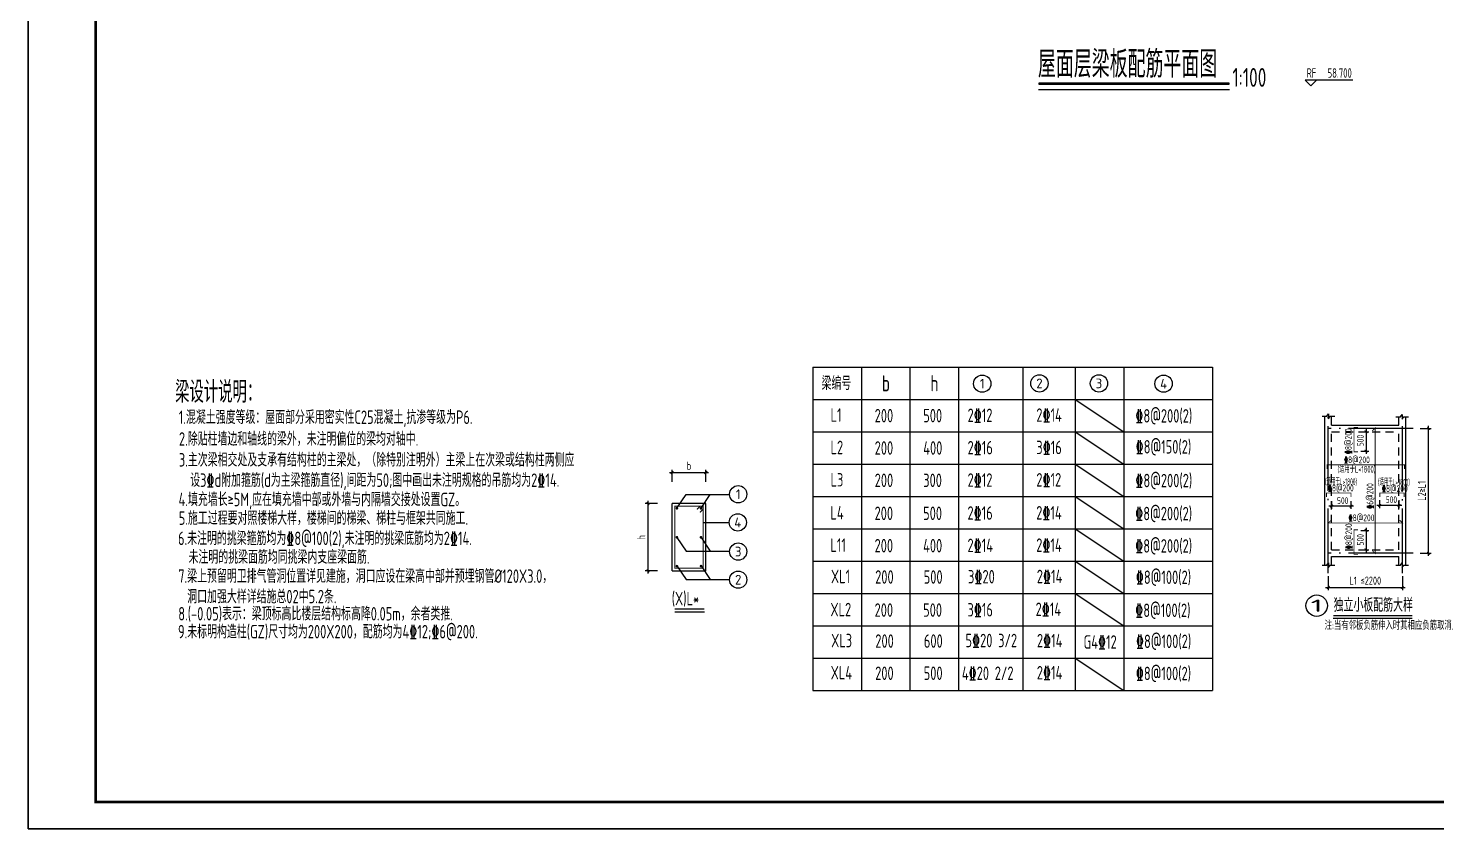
# Model space of a CAD drawing. Extents: x 580289 to 1106878, y -144605 to 78052.
# Drawn here: x 660386 to 712625, y -144605 to -114905 of the extents above; entities that cross this region are included whole.
import ezdxf
from ezdxf.enums import TextEntityAlignment as Align

# ---------------------------------------------------------------- set-up
doc = ezdxf.new("R2010")
doc.units = 0
doc.header["$LTSCALE"] = 100
for name, pattern in [('ACAD_ISO04W100', [30.5, 24, -3, 0.5, -3]), ('CENTER', [2, 1.25, -0.25, 0.25, -0.25]), ('CONTINOUS', [0]), ('DASH_1_100', [5, 3, -2])]:
    doc.linetypes.add(name, pattern=pattern)
doc.layers.get('0').update_dxf_attribs({"linetype": 'CONTINUOUS'})
doc.layers.get('Defpoints').update_dxf_attribs({"linetype": 'CONTINUOUS'})
for name, color, linetype in [('AXIS', 3, 'CONTINUOUS'), ('AXIS_TEXT', 7, 'CONTINUOUS'), ('BBAR', 1, 'CONTINUOUS'), ('BDIM', 3, 'CONTINUOUS'), ('BSET', 2, 'CONTINUOUS'), ('DIM', 3, 'CONTINUOUS'), ('LAYER2', 7, 'CONTINUOUS'), ('paxis1', 253, 'CONTINUOUS'), ('PDIM', 3, 'CONTINUOUS'), ('TAB', 7, 'CONTINUOUS'), ('TEXT', 2, 'CONTINUOUS'), ('THIN', 7, 'CONTINUOUS'), ('tm', 7, 'CONTINUOUS'), ('T图框', 7, 'CONTINUOUS'), ('图框', 254, 'CONTINUOUS'), ('支座钢筋标注', 173, 'CONTINUOUS'), ('梁__实线', 4, 'CONTINUOUS'), ('梁__虚线', 4, 'DASH_1_100')]:
    doc.layers.add(name, color=color, linetype=linetype)
doc.layers.add('REIN', color=6, linetype='CONTINUOUS', lineweight=18)
doc.styles.add('1111$0$TSSD_REIN', font='tssdeng.shx', dxfattribs={"width": 0.7, "bigfont": 'tssdchn.shx'})
doc.styles.add('_TCH_AXIS', font='tssdeng.shx', dxfattribs={"width": 0.7, "bigfont": 'tssdchn.shx'})
doc.styles.add('COMPLEX', font='tssdeng.shx', dxfattribs={"width": 0.7, "bigfont": 'tssdchn.shx'})
doc.styles.get("Standard").update_dxf_attribs({"font": 'tssdeng.shx', "width": 0.7, "bigfont": 'tssdchn.shx'})
doc.styles.add('TSSD_Dimension', font='Tssdeng.shx', dxfattribs={"width": 0.7, "bigfont": 'tssdchn.shx'})
doc.dimstyles.new('TSSD_100_100', dxfattribs={"dimtxt": 300, "dimasz": 100, "dimexe": 100, "dimexo": 250, "dimgap": 100, "dimtad": 1, "dimdec": 0, "dimzin": 0, "dimdsep": 46, "dimtxsty": 'TSSD_Dimension', "dimblk": 'ARCHTICK', "dimcen": 0, "dimdle": 100, "dimclrt": 7, "dimadec": 0, "dimazin": 0, "dimtfac": 1, "dimtdec": 0, "dimtix": 1, "dimtmove": 2, "dimatfit": 3, "dimfxl": 1, "dimtolj": 1, "dimtzin": 0, "dimarcsym": 0})

# ---------------------------------------------------------------- blocks, each defined once
blk = doc.blocks.new('A$C72C84CBD')
at = {"layer": '图框', "color": 0}
for points in [[(0, 0), (0, 59400), (84100, 59400), (84100, 0)], [(0, 0), (84100, 0), (84100, 59400), (0, 59400)]]:
    blk.add_lwpolyline(points, close=True, dxfattribs=at)
at = {"layer": '图框', "color": 0, "const_width": 100}
blk.add_lwpolyline([(2500, 1000), (83100, 1000), (83100, 58400), (2500, 58400)], close=True, dxfattribs=at)
blk = doc.blocks.new('图框')
at = {"layer": 'T图框', "color": 4}
blk.add_blockref('A$C72C84CBD', (602717, 102744), dxfattribs=at)
blk = doc.blocks.new('_ArchTick')
at = {"color": 0, "linetype": 'ByBlock', "const_width": 0.4}
blk.add_lwpolyline([(-0.5, -0.5), (0.5, 0.5)], dxfattribs=at)
blk = doc.blocks.new('*D14')
at = {"layer": 'Defpoints', "color": 0}
for p in [(3157, 4625), (3723, 4625), (3157, 0)]:
    blk.add_point(p, dxfattribs=at)
at = {"layer": 'DIM', "color": 0, "lineweight": -2}
for p, q in [((3723, -100), (3723, 4725)), ((3407, 4625), (3823, 4625)), ((3407, 0), (3823, 0))]:
    blk.add_line(p, q, dxfattribs=at)
at = {"layer": 'DIM', "color": 0, "lineweight": -2, "xscale": 100, "yscale": 100, "zscale": 100}
for p, rotation in [((3723, 4625), 90), ((3723, 0), 270)]:
    blk.add_blockref('_ArchTick', p, dxfattribs=dict(at, rotation=rotation))
at = {"layer": 'DIM', "color": 7, "insert": (3473, 2313), "char_height": 300, "attachment_point": 5, "rotation": 90, "style": 'TSSD_Dimension'}
blk.add_mtext('\\A1;L2≥L1', dxfattribs=at)
blk = doc.blocks.new('*D15')
at = {"layer": 'Defpoints', "color": 0}
for p in [(0, -607), (2750, -607), (2750, -1269)]:
    blk.add_point(p, dxfattribs=at)
at = {"layer": 'DIM', "color": 0, "lineweight": -2}
for p, q in [((0, -857), (0, -1369)), ((2750, -857), (2750, -1369)), ((-100, -1269), (2850, -1269))]:
    blk.add_line(p, q, dxfattribs=at)
at = {"layer": 'DIM', "color": 0, "lineweight": -2, "xscale": 100, "yscale": 100, "zscale": 100, "rotation": 180}
blk.add_blockref('_ArchTick', (0, -1269), dxfattribs=at)
at = {"layer": 'DIM', "color": 0, "lineweight": -2, "xscale": 100, "yscale": 100, "zscale": 100}
blk.add_blockref('_ArchTick', (2750, -1269), dxfattribs=at)
at = {"layer": 'DIM', "color": 7, "insert": (1375, -1019), "char_height": 300, "attachment_point": 5, "style": 'TSSD_Dimension'}
blk.add_mtext('\\A1;L1 ≤2200', dxfattribs=at)
blk = doc.blocks.new('*D16')
at = {"layer": 'Defpoints', "color": 0}
for p in [(125, 2185), (844, 2185), (125, 1743)]:
    blk.add_point(p, dxfattribs=at)
at = {"layer": 'DIM', "color": 0, "lineweight": -2}
for p, q in [((944, 1743), (25, 1743)), ((125, 1935), (125, 1643)), ((844, 1935), (844, 1643))]:
    blk.add_line(p, q, dxfattribs=at)
at = {"layer": 'DIM', "color": 0, "lineweight": -2, "xscale": 100, "yscale": 100, "zscale": 100, "rotation": 180}
blk.add_blockref('_ArchTick', (125, 1743), dxfattribs=at)
at = {"layer": 'DIM', "color": 0, "lineweight": -2, "xscale": 100, "yscale": 100, "zscale": 100}
blk.add_blockref('_ArchTick', (844, 1743), dxfattribs=at)
blk = doc.blocks.new('*D17')
at = {"layer": 'Defpoints', "color": 0}
for p in [(1906, 2211), (2625, 2211), (1906, 1768)]:
    blk.add_point(p, dxfattribs=at)
at = {"layer": 'DIM', "color": 0, "lineweight": -2}
for p, q in [((2725, 1768), (1806, 1768)), ((1906, 1961), (1906, 1668)), ((2625, 1961), (2625, 1668))]:
    blk.add_line(p, q, dxfattribs=at)
at = {"layer": 'DIM', "color": 0, "lineweight": -2, "xscale": 100, "yscale": 100, "zscale": 100, "rotation": 180}
blk.add_blockref('_ArchTick', (1906, 1768), dxfattribs=at)
at = {"layer": 'DIM', "color": 0, "lineweight": -2, "xscale": 100, "yscale": 100, "zscale": 100}
blk.add_blockref('_ArchTick', (2625, 1768), dxfattribs=at)
blk = doc.blocks.new('*D18')
at = {"layer": 'Defpoints', "color": 0}
for p in [(960, 844), (960, 125), (1403, 125)]:
    blk.add_point(p, dxfattribs=at)
at = {"layer": 'DIM', "color": 0, "lineweight": -2}
for p, q in [((1210, 844), (1503, 844)), ((1403, 944), (1403, 25)), ((1210, 125), (1503, 125))]:
    blk.add_line(p, q, dxfattribs=at)
at = {"layer": 'DIM', "color": 0, "lineweight": -2, "xscale": 100, "yscale": 100, "zscale": 100}
for p, rotation in [((1403, 844), 90), ((1403, 125), 270)]:
    blk.add_blockref('_ArchTick', p, dxfattribs=dict(at, rotation=rotation))
blk = doc.blocks.new('*D19')
at = {"layer": 'Defpoints', "color": 0}
for p in [(960, 4500), (960, 3781), (1403, 3781)]:
    blk.add_point(p, dxfattribs=at)
at = {"layer": 'DIM', "color": 0, "lineweight": -2}
for p, q in [((1210, 4500), (1503, 4500)), ((1403, 4600), (1403, 3681)), ((1210, 3781), (1503, 3781))]:
    blk.add_line(p, q, dxfattribs=at)
at = {"layer": 'DIM', "color": 0, "lineweight": -2, "xscale": 100, "yscale": 100, "zscale": 100}
for p, rotation in [((1403, 4500), 90), ((1403, 3781), 270)]:
    blk.add_blockref('_ArchTick', p, dxfattribs=dict(at, rotation=rotation))
blk = doc.blocks.new('_AXISO')
blk.add_circle((0, 0), 0.5)
at = {"layer": 'AXIS_TEXT', "style": 'COMPLEX', "width": 1.041667}
blk.add_attdef('A', text='', height=0.56, dxfattribs=at).set_placement((-0.25, -0.28), (0.25, -0.28), align=Align.FIT)
blk = doc.blocks.new('*D1115')
at = {"layer": 'BDIM', "color": 0, "lineweight": -2}
for p, q in [((683720, -132538), (683270, -132538)), ((683370, -132438), (683370, -135138)), ((683720, -135038), (683270, -135038))]:
    blk.add_line(p, q, dxfattribs=at)
at = {"layer": 'Defpoints', "color": 0}
for p in [(683970, -132538), (683370, -135038), (683970, -135038)]:
    blk.add_point(p, dxfattribs=at)
at = {"layer": 'BDIM', "color": 0, "lineweight": -2, "xscale": 100, "yscale": 100, "zscale": 100}
for p, rotation in [((683370, -132538), 90), ((683370, -135038), 270)]:
    blk.add_blockref('_ArchTick', p, dxfattribs=dict(at, rotation=rotation))
at = {"layer": 'BDIM', "color": 7, "insert": (683120, -133788), "char_height": 300, "attachment_point": 5, "rotation": 90, "style": 'TSSD_Dimension'}
blk.add_mtext('\\A1;h', dxfattribs=at)
blk = doc.blocks.new('AXI0')
blk.add_circle((0, 0), 400)
blk.add_attdef('AXIS', text='', height=450).set_placement((0, 0), align=Align.MIDDLE)
blk = doc.blocks.new('*D1116')
at = {"layer": 'BDIM', "color": 0, "lineweight": -2}
for p, q in [((684166, -131387), (685616, -131387)), ((684266, -131737), (684266, -131287)), ((685516, -131737), (685516, -131287))]:
    blk.add_line(p, q, dxfattribs=at)
at = {"layer": 'Defpoints', "color": 0}
for p in [(685516, -131387), (684266, -131987), (685516, -131987)]:
    blk.add_point(p, dxfattribs=at)
at = {"layer": 'BDIM', "color": 0, "lineweight": -2, "xscale": 100, "yscale": 100, "zscale": 100, "rotation": 180}
blk.add_blockref('_ArchTick', (684266, -131387), dxfattribs=at)
at = {"layer": 'BDIM', "color": 0, "lineweight": -2, "xscale": 100, "yscale": 100, "zscale": 100}
blk.add_blockref('_ArchTick', (685516, -131387), dxfattribs=at)
at = {"layer": 'BDIM', "color": 7, "insert": (684891, -131137), "char_height": 300, "attachment_point": 5, "style": 'TSSD_Dimension'}
blk.add_mtext('\\A1;b', dxfattribs=at)
blk = doc.blocks.new('wjm1651688200575')
at = {"layer": 'paxis1', "linetype": 'ACAD_ISO04W100'}
for p, q in [((0, -736.8), (0, 5263.8)), ((2750, -742.5), (2750, 5333.9)), ((3157, 4625), (0, 4625)), ((3157, 0), (0, 0))]:
    blk.add_line(p, q, dxfattribs=at)
at = {"layer": 'REIN', "const_width": 30}
for points in [[(1109.9, 4666.2), (959.9, 4666.2), (959.9, 3761.7), (1109.9, 3761.7)], [(1637.4, 92.7), (1743.4, -13.3), (1743.4, 4642.6), (1637.4, 4536.5)], [(2832.1, 3127.6), (2832.1, 3277.6), (-40.3, 3277.6), (-40.3, 3127.6)], [(843.9, 2080.2), (843.9, 2230.2), (-60.5, 2230.2), (-60.5, 2080.2)], [(2817.4, 2080.2), (2817.4, 2230.2), (1912.9, 2230.2), (1912.9, 2080.2)], [(106.7, 1223.9), (0.6, 1117.8), (2758.7, 1117.8), (2652.6, 1223.9)], [(1109.9, -41.2), (959.9, -41.2), (959.9, 863.3), (1109.9, 863.3)]]:
    blk.add_lwpolyline(points, dxfattribs=at)
at = {"layer": 'TEXT'}
blk.add_line((184.8, -2412.3), (3114.1, -2412.3), dxfattribs=at)
at = {"layer": 'TEXT', "const_width": 50}
blk.add_lwpolyline([(184.8, -2312.3), (3114.1, -2312.3)], dxfattribs=at)
at = {"layer": 'THIN', "linetype": 'CENTER', "ltscale": 5}
for points in [[(-224.2, 5077.6), (-54.4, 5077.6), (8.1, 5167.6), (8.1, 4987.6), (70.6, 5077.6), (249.1, 5077.6)], [(2507.8, 5058.9), (2677.7, 5058.9), (2740.2, 5148.9), (2740.2, 4968.9), (2802.7, 5058.9), (2981.1, 5058.9)], [(-224.2, -446.8), (-54.4, -446.8), (8.1, -356.8), (8.1, -536.8), (70.6, -446.8), (249.1, -446.8)], [(2507.8, -446.8), (2677.7, -446.8), (2740.2, -356.8), (2740.2, -536.8), (2802.7, -446.8), (2981.1, -446.8)]]:
    blk.add_lwpolyline(points, dxfattribs=at)
at = {"layer": '梁__实线'}
for p, q in [((-125, -446.8), (-125, 5077.6)), ((125, 4750), (125, 5077.6)), ((125, 4750), (2625, 4750)), ((2625, 4750), (2625, 5058.9)), ((2875, -446.8), (2875, 5058.9)), ((125, -446.8), (125, -125)), ((125, -125), (2625, -125)), ((2625, -446.8), (2625, -125))]:
    blk.add_line(p, q, dxfattribs=at)
at = {"layer": '梁__虚线'}
for p, q in [((125, 125), (125, 4500)), ((125, 4500), (2625, 4500)), ((2625, 125), (2625, 4500)), ((125, 125), (2625, 125))]:
    blk.add_line(p, q, dxfattribs=at)
at = {"layer": 'AXIS'}
ref = blk.add_blockref('_AXISO', (-426.3, -1945.8), dxfattribs=dict(at, xscale=800, yscale=800, zscale=800))
ref.add_attrib('A', '1', dxfattribs={"layer": 'AXIS_TEXT', "height": 452.5, "style": '_TCH_AXIS', "width": 2.888889}).set_placement((-652.5, -2172.1), (-200, -2172.1), align=Align.FIT)
at = {"layer": 'TEXT', "style": '1111$0$TSSD_REIN', "width": 0.7}
blk.add_text('独立小板配筋大样', height=500, dxfattribs=at).set_placement((1670.9, -2171.8), align=Align.CENTER)
blk.add_text('注:当有邻板负筋伸入时其相应负筋取消.', height=300, dxfattribs=at).set_placement((-132.2, -2839.1))
at = {"layer": '支座钢筋标注', "style": '1111$0$TSSD_REIN', "width": 0.7}
for s, p in [('\x848@200', (872, 3673.4)), ('500', (1316.8, 3965.8)), ('\x846@200', (1677.6, 1645)), ('\x848@200', (888.6, 146)), ('500', (1316.8, 285.5))]:
    blk.add_text(s, height=250, rotation=90, dxfattribs=at).set_placement(p)
at = {"layer": '支座钢筋标注', "style": '1111$0$TSSD_REIN'}
for s, width, p in [('(适用于L<1800)', 0.6, (340.9, 2987.7)), ('\x848@200', 0.7, (586, 3338.1)), ('(适用于L>1800)', 0.5, (-112.1, 2525)), ('(适用于L>1800)', 0.5, (1849, 2507.2)), ('\x848@200', 0.7, (-11.3, 2290.3)), ('\x848@200', 0.7, (1992.7, 2269.8)), ('500', 0.7, (2131.8, 1858.9)), ('500', 0.7, (325.7, 1823.9)), ('\x848@200', 0.7, (756.5, 1186.7))]:
    blk.add_text(s, height=250, dxfattribs=dict(at, width=width)).set_placement(p)
at = {"layer": 'DIM'}
for p1, p2, distance, text, picture, middle in [((3157, 0), (3157, 4625), -566.1, 'L2≥L1', '*D14', (3473.1, 2312.5)), ((0, -606.8), (2750, -606.8), -662.3, 'L1 ≤2200', '*D15', (1375, -1019.2))]:
    dim = blk.add_aligned_dim(p1=p1, p2=p2, distance=distance, text=text, dimstyle='TSSD_100_100', dxfattribs=at)
    dim.commit()
    dim.dimension.update_dxf_attribs({"geometry": picture, "text_midpoint": middle})
for base, p1, p2, picture, middle in [((1402.8, 3781.1), (960.4, 4500), (960.4, 3781.1), '*D19', (1402.8, 4140.5)), ((1402.8, 125), (960.4, 843.9), (960.4, 125), '*D18', (1402.8, 484.5))]:
    dim = blk.add_linear_dim(base=base, p1=p1, p2=p2, angle=90, text=' ', dimstyle='TSSD_100_100', dxfattribs=at)
    dim.commit()
    dim.dimension.update_dxf_attribs({"geometry": picture, "text_midpoint": middle})
for base, p1, p2, picture, middle in [((125, 1742.7), (843.9, 2185.1), (125, 2185.1), '*D16', (484.5, 1742.7)), ((1906.1, 1768.1), (2625, 2210.6), (1906.1, 2210.6), '*D17', (2265.5, 1768.1))]:
    dim = blk.add_linear_dim(base=base, p1=p1, p2=p2, text=' ', dimstyle='TSSD_100_100', dxfattribs=at)
    dim.commit()
    dim.dimension.update_dxf_attribs({"geometry": picture, "text_midpoint": middle})

msp = doc.modelspace()

# ---------------------------------------------------------------- linework, layer by layer
at = {"layer": 'BBAR', "const_width": 40}
msp.add_lwpolyline([(685187.2, -132756.7), (685307.4, -132636.5), (685417.4, -132636.5), (685417.4, -134938.5), (684365.4, -134938.5), (684365.4, -132636.5), (685417.4, -132636.5), (685417.4, -132746.5), (685297.2, -132866.7)], dxfattribs=at)
at = {"layer": 'BBAR', "const_width": 50}
for points in [[(684418.2, -132714.3, 1), (684468.2, -132714.3, 1)], [(685314.6, -132714.3, 1), (685364.6, -132714.3, 1)], [(684418.2, -133790.7, 1), (684468.2, -133790.7, 1)], [(685314.6, -133790.7, 1), (685364.6, -133790.7, 1)], [(684418.2, -134860.7, 1), (684468.2, -134860.7, 1)], [(685314.6, -134860.7, 1), (685364.6, -134860.7, 1)]]:
    msp.add_lwpolyline(points, format="xyb", close=True, dxfattribs=at)
at = {"layer": 'BDIM'}
for p, q in [((685339.6, -132712.2), (685682.5, -132203.2)), ((686382.7, -133258.6), (685417.4, -133258.6)), ((685339.6, -133801.4), (685682.5, -134310.3)), ((685339.6, -134844.4), (685682.5, -135353.3))]:
    msp.add_line(p, q, dxfattribs=at)
for points in [[(684443.2, -132712.2), (684786.1, -132203.2), (686396.5, -132203.2)], [(684443.2, -133801.4), (684786.1, -134310.3), (686396.5, -134310.3)], [(684443.2, -134844.4), (684786.1, -135353.3), (686396.5, -135353.3)]]:
    msp.add_lwpolyline(points, dxfattribs=at)
at = {"layer": 'BSET'}
for p, q in [((684266.4, -135037.5), (684266.4, -132537.5)), ((685516.4, -132537.5), (684266.4, -132537.5)), ((685516.4, -135037.5), (685516.4, -132537.5)), ((684266.4, -135037.5), (685516.4, -135037.5))]:
    msp.add_line(p, q, dxfattribs=at)
at = {"layer": 'BSET', "color": 4}
msp.add_line((684363, -136554.5), (685463, -136554.5), dxfattribs=at)
at = {"layer": 'BSET', "color": 4, "const_width": 50}
msp.add_lwpolyline([(684363, -136454.5), (685463, -136454.5)], dxfattribs=at)
at = {"layer": 'LAYER2'}
for p, q in [((699212.7, -128676.6), (701012.7, -129876.6)), ((699212.7, -129876.6), (701012.7, -131076.6)), ((699212.7, -131076.6), (701012.7, -132276.6)), ((699212.7, -132276.6), (701012.7, -133476.6)), ((699212.7, -133476.6), (701012.7, -134676.6)), ((699212.7, -134676.6), (701012.7, -135876.6)), ((699212.7, -135876.6), (701012.7, -137076.6)), ((699212.7, -138276.6), (701012.7, -139476.6))]:
    msp.add_line(p, q, dxfattribs=at)
at = {"layer": 'TAB'}
for p, q in [((689487.3, -127476.6), (704306.2, -127476.6)), ((689487.3, -127476.6), (689487.3, -133476.6)), ((691287.3, -127476.6), (691287.3, -133476.6)), ((693087.3, -127476.6), (693087.3, -133476.6)), ((694887.3, -127476.6), (694887.3, -133476.6)), ((697276, -127476.6), (697276, -133476.6)), ((699212.7, -127476.6), (699212.7, -133476.6)), ((701012.7, -127476.6), (701012.7, -133476.6)), ((704306.2, -127476.6), (704306.2, -133476.6)), ((689487.3, -128676.6), (704306.2, -128676.6)), ((689487.3, -128676.6), (689487.3, -134676.6)), ((691287.3, -128676.6), (691287.3, -134676.6)), ((693087.3, -128676.6), (693087.3, -134676.6)), ((694887.3, -128676.6), (694887.3, -134676.6)), ((697276, -128676.6), (697276, -134676.6)), ((699212.7, -128676.6), (699212.7, -134676.6)), ((701012.7, -128676.6), (701012.7, -134676.6)), ((704306.2, -128676.6), (704306.2, -134676.6)), ((689487.3, -129876.6), (704306.2, -129876.6)), ((689487.3, -131076.6), (704306.2, -131076.6)), ((689487.3, -131076.6), (689487.3, -133476.6)), ((691287.3, -131076.6), (691287.3, -133476.6)), ((693087.3, -131076.6), (693087.3, -133476.6)), ((694887.3, -131076.6), (694887.3, -133476.6)), ((697276, -131076.6), (697276, -133476.6)), ((699212.7, -131076.6), (699212.7, -133476.6)), ((701012.7, -131076.6), (701012.7, -133476.6)), ((704306.2, -131076.6), (704306.2, -133476.6)), ((689487.3, -132276.6), (704306.2, -132276.6)), ((689487.3, -132276.6), (689487.3, -133476.6)), ((689487.3, -132276.6), (689487.3, -134676.6)), ((691287.3, -132276.6), (691287.3, -133476.6)), ((691287.3, -132276.6), (691287.3, -134676.6)), ((693087.3, -132276.6), (693087.3, -133476.6)), ((693087.3, -132276.6), (693087.3, -134676.6)), ((694887.3, -132276.6), (694887.3, -133476.6)), ((694887.3, -132276.6), (694887.3, -134676.6)), ((697276, -132276.6), (697276, -133476.6)), ((697276, -132276.6), (697276, -134676.6)), ((699212.7, -132276.6), (699212.7, -133476.6)), ((699212.7, -132276.6), (699212.7, -134676.6)), ((701012.7, -132276.6), (701012.7, -133476.6)), ((701012.7, -132276.6), (701012.7, -134676.6)), ((704306.2, -132276.6), (704306.2, -133476.6)), ((704306.2, -132276.6), (704306.2, -134676.6)), ((689487.3, -133476.6), (704306.2, -133476.6)), ((689487.3, -133476.6), (704306.2, -133476.6)), ((689487.3, -133476.6), (689487.3, -134676.6)), ((691287.3, -133476.6), (691287.3, -134676.6)), ((693087.3, -133476.6), (693087.3, -134676.6)), ((694887.3, -133476.6), (694887.3, -134676.6)), ((697276, -133476.6), (697276, -134676.6)), ((699212.7, -133476.6), (699212.7, -134676.6)), ((701012.7, -133476.6), (701012.7, -134676.6)), ((704306.2, -133476.6), (704306.2, -134676.6)), ((689487.3, -134676.6), (689487.3, -137076.6)), ((689487.3, -134676.6), (689487.3, -139476.6)), ((689487.3, -134676.6), (689487.3, -139476.6)), ((689487.3, -134676.6), (689487.3, -139476.6)), ((689487.3, -134676.6), (704306.2, -134676.6)), ((689487.3, -134676.6), (704306.2, -134676.6)), ((691287.3, -134676.6), (691287.3, -137076.6)), ((691287.3, -134676.6), (691287.3, -139476.6)), ((691287.3, -134676.6), (691287.3, -139476.6)), ((693087.3, -134676.6), (693087.3, -137076.6)), ((693087.3, -134676.6), (693087.3, -139476.6)), ((693087.3, -134676.6), (693087.3, -139476.6)), ((693087.3, -134676.6), (693087.3, -139476.6)), ((694887.3, -134676.6), (694887.3, -137076.6)), ((694887.3, -134676.6), (694887.3, -139476.6)), ((694887.3, -134676.6), (694887.3, -139476.6)), ((694887.3, -134676.6), (694887.3, -139476.6)), ((697276, -134676.6), (697276, -137076.6)), ((697276, -134676.6), (697276, -139476.6)), ((697276, -134676.6), (697276, -139476.6)), ((697276, -134676.6), (697276, -139476.6)), ((699212.7, -134676.6), (699212.7, -137076.6)), ((699212.7, -134676.6), (699212.7, -139476.6)), ((699212.7, -134676.6), (699212.7, -139476.6)), ((699212.7, -134676.6), (699212.7, -139476.6)), ((701012.7, -134676.6), (701012.7, -137076.6)), ((701012.7, -134676.6), (701012.7, -139476.6)), ((701012.7, -134676.6), (701012.7, -139476.6)), ((701012.7, -134676.6), (701012.7, -139476.6)), ((704306.2, -134676.6), (704306.2, -137076.6)), ((704306.2, -134676.6), (704306.2, -139476.6)), ((704306.2, -134676.6), (704306.2, -139476.6)), ((704306.2, -134676.6), (704306.2, -139476.6)), ((689487.3, -135876.6), (704306.2, -135876.6)), ((689487.3, -137076.6), (704306.2, -137076.6)), ((689487.3, -138276.6), (704306.2, -138276.6)), ((689487.3, -139476.6), (704306.2, -139476.6))]:
    msp.add_line(p, q, dxfattribs=at)
at = {"layer": 'TEXT'}
for p, q in [((697857.1, -116959.8), (704933.8, -116959.8)), ((697857.1, -117185.7), (704933.8, -117185.7))]:
    msp.add_line(p, q, dxfattribs=at)
at = {"layer": 'TEXT', "const_width": 100}
msp.add_lwpolyline([(697857.1, -116959.1), (704933.8, -116959.1)], dxfattribs=at)
at = {"layer": 'tm', "linetype": 'CONTINOUS'}
msp.add_lwpolyline([(709509.5, -116831.8), (707744.2, -116831.8), (707954.2, -117041.8), (708164.2, -116831.8)], dxfattribs=at)

# ---------------------------------------------------------------- block references
msp.add_blockref('wjm1651688200575', (708596.4, -134379.3))
at = {"layer": 'PDIM', "xscale": 0.8000000000465661, "yscale": 0.8000000000465661, "zscale": 0.8}
for p, values in [((695766.8, -128091.9), {'AXIS': '1'}), ((697888.1, -128081.5), {'AXIS': '2'}), ((700095.4, -128081.5), {'AXIS': '3'}), ((702492.6, -128091.9), {'AXIS': '4'}), ((686716.4, -132194.1), {'AXIS': '1'}), ((686702, -133237.6), {'AXIS': '4'}), ((686716.4, -134319.4), {'AXIS': '3'}), ((686716.4, -135362.5), {'AXIS': '2'})]:
    msp.add_blockref('AXI0', p, dxfattribs=at).add_auto_attribs(values)
at = {"layer": 'T图框'}
msp.add_blockref('图框', (57669.1, -247348), dxfattribs=at)

# ---------------------------------------------------------------- texts
at = {"layer": 'BSET', "color": 4, "width": 0.7}
msp.add_text('(X)L*', height=500, dxfattribs=at).set_placement((684251.2, -136313.3))
at = {"layer": 'TEXT', "width": 0.7}
for s, height, p in [('屋面层梁板配筋平面图', 1000, (697832.8, -116739.5)), ('1:100', 700, (705043, -117081.7)), ('梁设计说明：', 800, (665836.4, -128797.2, -690.8)), ('梁编号', 500, (689807.9, -128326.6)), ('b', 600, (692047.3, -128376.6)), ('h', 600, (693847.3, -128376.6)), ('1.混凝土强度等级：屋面部分采用密实性C25混凝土,抗渗等级为P6.', 500, (665973.1, -129586.8, -690.8)), ('L1', 500, (690141, -129507)), ('200', 500, (691778.9, -129526.6)), ('500', 500, (693578.9, -129526.6)), ('2%%13212', 500, (695223.2, -129515.4)), ('2\x8414', 500, (697773.1, -129507.1)), ('%%1328@200(2)', 500, (701443.8, -129535.6)), ('2.除贴柱墙边和轴线的梁外，未注明偏位的梁均对轴中.', 500, (665977.9, -130392.2, -690.8)), ('L2', 500, (690141, -130707)), ('200', 500, (691778.9, -130726.6)), ('400', 500, (693578.9, -130726.6)), ('2\x8416', 500, (695223.2, -130715.4)), ('3%%13216', 500, (697773.1, -130707.1)), ('\x848@150(2)', 500, (701454.1, -130684.2)), ('3.主次梁相交处及支承有结构柱的主梁处，（除特别注明外）主梁上在次梁或结构柱两侧应', 500, (665975.6, -131167.1)), ('设3\x84d附加箍筋(d为主梁箍筋直径),间距为50;图中画出未注明规格的吊筋均为2\x8414.', 500, (666394.4, -131921)), ('L3', 500, (690141, -131907)), ('200', 500, (691778.9, -131926.6)), ('300', 500, (693578.9, -131926.6)), ('2%%13212', 500, (695223.2, -131915.4)), ('2%%13212', 500, (697773.1, -131907.1)), ('\x848@200(2)', 500, (701443.8, -131935.6)), ('4.填充墙长≥5M,应在填充墙中部或外墙与内隔墙交接处设置GZ。', 500, (665962.4, -132637.5)), ('L4', 500, (690136.5, -133130.8)), ('200', 500, (691774.5, -133150.5)), ('500', 500, (693574.5, -133150.5)), ('2\x8416', 500, (695218.7, -133139.2)), ('2\x8414', 500, (697768.7, -133131)), ('\x848@200(2)', 500, (701439.4, -133159.4)), ('5.施工过程要对照楼梯大样，楼梯间的梯梁、梯柱与框架共同施工.', 500, (665971.1, -133329.7, -690.8)), ('6.未注明的挑梁箍筋均为\x848@100(2),未注明的挑梁底筋均为2\x8414.', 500, (665943.7, -134077.9)), ('未注明的挑梁面筋均同挑梁内支座梁面筋.', 500, (666333.3, -134773)), ('L11', 500, (690136.5, -134330.8)), ('200', 500, (691774.5, -134350.5)), ('400', 500, (693574.5, -134350.5)), ('2%%13214', 500, (695218.7, -134339.2)), ('2\x8414', 500, (697768.7, -134331)), ('\x848@200(2)', 500, (701439.4, -134359.4)), ('7.梁上预留明卫排气管洞位置详见建施，洞口应设在梁高中部并预埋钢管%%C120X3.0，', 500, (665951.8, -135480.8)), ('XL1', 500, (690158.2, -135493.2)), ('200', 500, (691796.2, -135512.8)), ('500', 500, (693596.2, -135512.8)), ('3%%13220', 500, (695240.4, -135501.6)), ('2\x8414', 500, (697790.4, -135493.3)), ('\x848@100(2)', 500, (701461.1, -135521.8)), ('洞口加强大样详结施总02中5.2条.', 500, (666285.6, -136239)), ('8.(-0.05)表示：梁顶标高比楼层结构标高降0.05m，余者类推.', 500, (665951.4, -136876.7)), ('XL2', 500, (690136.9, -136719.8)), ('200', 500, (691774.8, -136739.5)), ('500', 500, (693574.8, -136739.5)), ('3%%13216', 500, (695219.1, -136728.3)), ('2\x8414', 500, (697746.1, -136709.3)), ('\x848@100(2)', 500, (701439.7, -136748.5)), ('9.未标明构造柱(GZ)尺寸均为200X200，配筋均为4%%13212;%%1326@200.', 500, (665941.2, -137540.2)), ('XL3', 500, (690164.1, -137870.4)), ('5\x8420 3/2', 500, (695144.7, -137868.6)), ('2\x8414', 500, (697796.2, -137870.5)), ('\x848@100(2)', 500, (701466.9, -137899)), ('200', 500, (691802, -137890)), ('600', 500, (693602, -137890)), ('G4%%13212', 500, (699525.3, -137924)), ('XL4', 500, (690147.7, -139063.2)), ('200', 500, (691796.2, -139082.9)), ('500', 500, (693596.2, -139082.9)), ('4%%13220 2/2 ', 500, (695011, -139082.8)), ('2\x8414', 500, (697790.4, -139063.4)), ('\x848@100(2)', 500, (701461.1, -139091.8))]:
    msp.add_text(s, height=height, dxfattribs=at).set_placement(p)
at = {"layer": 'tm', "width": 0.7}
for s, p in [('RF', (707973.6, -116567, -1381.6)), ('58.700', (709022.4, -116567, 1381.6))]:
    msp.add_text(s, height=350, rotation=0, dxfattribs=at).set_placement(p, align=Align.MIDDLE)

# ---------------------------------------------------------------- dimensions: what is measured, and where the dimension line sits
at = {"layer": 'BDIM'}
dim = msp.add_linear_dim(base=(685516.4, -131386.9), p1=(684266.4, -131986.9), p2=(685516.4, -131986.9), text='b', dimstyle='TSSD_100_100', dxfattribs=at)
dim.commit()
dim.dimension.update_dxf_attribs({"geometry": '*D1116', "text_midpoint": (684891.4, -131136.9)})
dim = msp.add_linear_dim(base=(683369.8, -135037.5), p1=(683969.8, -132537.5), p2=(683969.8, -135037.5), angle=90, text='h', dimstyle='TSSD_100_100', dxfattribs=at)
dim.commit()
dim.dimension.update_dxf_attribs({"geometry": '*D1115', "text_midpoint": (683119.8, -133787.5)})

doc.saveas('drawing.dxf')
